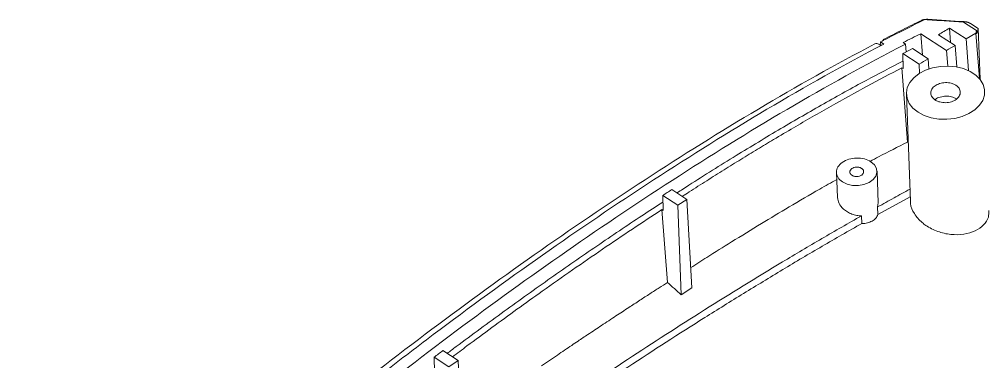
# Model space of a CAD drawing. Header units: inches. Extents: x 319 to 1827, y 1181 to 1488.
# Drawn here: x 653.7 to 706, y 1294.3 to 1312.8 of the extents above; entities that cross this region are included whole.
import ezdxf

# ---------------------------------------------------------------- set-up
doc = ezdxf.new("R2010")
doc.units = ezdxf.units.IN

msp = doc.modelspace()

# ---------------------------------------------------------------- linework, layer by layer
at = {"color": 7, "linetype": 'Continuous', "lineweight": 15}
for p, q in [((704.126, 1312.339), (705.029, 1311.752)), ((704.189, 1311.555), (704.126, 1312.339)), ((705.595, 1312.212), (704.889, 1312.671)), ((705.261, 1312.589), (705.673, 1312.321)), ((705.781, 1309.568), (705.673, 1312.321)), ((703.966, 1311.131), (702.568, 1312.04)), ((702.568, 1312.04), (702.661, 1310.882)), ((704.426, 1311.401), (703.527, 1311.985)), ((705.56, 1312.06), (705.029, 1311.752)), ((705.029, 1311.752), (705.153, 1310.04)), ((705.595, 1312.212), (705.56, 1312.06)), ((705.751, 1309.603), (705.56, 1312.06)), ((700.404, 1311.401), (700.291, 1311.475)), ((700.565, 1311.475), (700.387, 1311.591)), ((700.387, 1311.591), (700.405, 1311.387)), ((700.573, 1311.687), (700.529, 1311.716)), ((701.75, 1311.474), (701.618, 1311.56)), ((701.777, 1311.053), (701.75, 1311.474)), ((702.97, 1310.681), (702.124, 1311.232)), ((704.523, 1310.238), (704.426, 1311.401)), ((701.595, 1310.959), (701.611, 1310.149)), ((701.595, 1310.959), (702.477, 1310.386)), ((704.027, 1310.287), (703.966, 1311.131)), ((701.547, 1310.191), (701.611, 1310.149)), ((701.547, 1310.191), (701.856, 1306.161)), ((702.477, 1310.386), (702.495, 1309.88)), ((703, 1310.128), (702.97, 1310.681)), ((701.789, 1308.764), (702.007, 1302.96)), ((701.888, 1306.132), (701.856, 1306.161)), ((698.002, 1304.512), (698.053, 1303.158)), ((700.265, 1302.874), (700.2, 1304.594)), ((689.902, 1303.059), (689.084, 1303.591)), ((688.607, 1302.462), (688.59, 1303.27)), ((688.59, 1303.27), (689.41, 1302.737)), ((689.902, 1303.059), (689.41, 1302.737)), ((690.163, 1298.257), (689.902, 1303.059)), ((700.23, 1302.648), (700.257, 1302.874)), ((701.998, 1303.191), (700.246, 1302.233)), ((688.543, 1302.503), (688.607, 1302.462)), ((688.543, 1302.503), (688.847, 1298.556)), ((689.41, 1302.737), (689.59, 1297.889)), ((700.246, 1302.233), (700.23, 1302.648)), ((699.381, 1301.751), (699.365, 1302.166)), ((689.59, 1297.889), (690.163, 1298.257)), ((676.221, 1293.692), (676.204, 1294.5)), ((676.204, 1294.5), (677.009, 1293.976)), ((677.501, 1294.325), (676.679, 1294.86)), ((677.501, 1294.325), (677.009, 1293.976)), ((677.745, 1289.826), (677.501, 1294.325))]:
    msp.add_line(p, q, dxfattribs=at)
at = {"color": 7, "linetype": 'Continuous', "lineweight": 15, "flags": 128}
for points in [[(702.421, 1307.786), (702.147, 1308.005), (701.945, 1308.259), (701.824, 1308.537), (701.789, 1308.827), (701.84, 1309.118), (701.976, 1309.398), (702.192, 1309.655), (702.478, 1309.879), (702.823, 1310.06), (703.212, 1310.192), (703.63, 1310.268), (704.06, 1310.286), (704.483, 1310.245), (704.883, 1310.147), (705.244, 1309.995), (705.55, 1309.796), (705.789, 1309.558), (705.951, 1309.291), (706.029, 1309.005), (706.021, 1308.713), (705.927, 1308.426), (705.75, 1308.157), (705.498, 1307.915), (705.181, 1307.711), (704.812, 1307.554), (704.407, 1307.45), (703.981, 1307.402), (703.552, 1307.414), (703.138, 1307.484), (702.756, 1307.61), (702.421, 1307.786)], [(699.873, 1305.1), (700.063, 1304.934), (700.174, 1304.738), (700.198, 1304.526), (700.134, 1304.317), (699.986, 1304.127), (699.766, 1303.971), (699.492, 1303.862), (699.187, 1303.809), (698.875, 1303.817), (698.581, 1303.884), (698.329, 1304.005)]]:
    msp.add_lwpolyline(points, dxfattribs=at)
at = {"color": 7, "linetype": 'Continuous', "lineweight": 15}
for centre, major_axis, ratio, start_param, end_param in [((683.323, 1046.042), (208.7, 271.642), 0.566393, 0.860379, 0.868363), ((697.914, 1036.554), (177.061, 292.554), 0.55799, 0.798941, 0.800853)]:
    msp.add_ellipse(centre, major_axis=major_axis, ratio=ratio, start_param=start_param, end_param=end_param, dxfattribs=at)
for points, knots in [([(702.602, 1312.757), (702.612, 1312.762), (702.634, 1312.772), (702.671, 1312.786), (702.714, 1312.798), (702.786, 1312.813), (702.865, 1312.821), (702.927, 1312.818), (702.946, 1312.818)], [0, 0, 0, 0, 0.1053681, 0.2239635, 0.3557314, 0.5003191, 0.8460526, 1, 1, 1, 1]), ([(704.889, 1312.671), (704.539, 1312.694), (704.19, 1312.716), (703.84, 1312.738), (703.49, 1312.76), (703.141, 1312.782), (702.791, 1312.804)], [0, 0, 0, 0, 0.002102482, 0.002102482, 0.002102482, 0.004204968, 0.004204968, 0.004204968, 0.004204968]), ([(702.602, 1312.757), (702.431, 1312.673), (702.087, 1312.505), (701.571, 1312.247), (701.05, 1311.984), (700.703, 1311.806), (700.529, 1311.716)], [0, 0, 0, 0, 0.24599, 0.494649, 0.745985, 1, 1, 1, 1]), ([(704.927, 1312.691), (704.944, 1312.69), (704.977, 1312.687), (705.025, 1312.68), (705.069, 1312.67), (705.111, 1312.658), (705.148, 1312.646), (705.182, 1312.632), (705.212, 1312.617), (705.238, 1312.603), (705.254, 1312.593), (705.261, 1312.589)], [0, 0, 0, 0, 0.135196, 0.265708, 0.390747, 0.509668, 0.62198, 0.727334, 0.825511, 0.916405, 1, 1, 1, 1]), ([(701.618, 1311.56), (701.777, 1311.641), (702.093, 1311.802), (702.41, 1311.961), (702.568, 1312.04)], [0, 0, 0, 0, 0.502524, 1, 1, 1, 1]), ([(653.73, 1276.11), (655.428, 1277.913), (657.16, 1279.677), (660.694, 1283.122), (662.497, 1284.805), (666.168, 1288.079), (668.038, 1289.672), (671.839, 1292.77), (673.771, 1294.276), (677.671, 1297.217), (679.639, 1298.652), (683.61, 1301.447), (685.612, 1302.806), (689.658, 1305.443), (691.7, 1306.722), (695.84, 1309.183), (697.938, 1310.365), (700.084, 1311.485)], [0, 0, 0, 0, 0.125, 0.125, 0.25, 0.25, 0.375, 0.375, 0.5, 0.5, 0.625, 0.625, 0.75, 0.75, 0.875, 0.875, 1, 1, 1, 1]), ([(700.565, 1311.475), (698.413, 1310.355), (696.311, 1309.173), (692.162, 1306.71), (690.115, 1305.429), (686.063, 1302.791), (684.058, 1301.431), (680.084, 1298.636), (678.114, 1297.201), (675.184, 1294.993), (674.212, 1294.248), (672.277, 1292.737), (671.316, 1291.971), (668.457, 1289.642), (666.584, 1288.048), (662.911, 1284.772), (661.11, 1283.092), (657.575, 1279.647), (655.841, 1277.883), (654.141, 1276.077)], [0, 0, 0, 0, 0.125, 0.125, 0.25, 0.25, 0.375, 0.375, 0.5, 0.5, 0.5625, 0.5625, 0.625, 0.625, 0.75, 0.75, 0.875, 0.875, 1, 1, 1, 1]), ([(654.733, 1275.799), (656.45, 1277.623), (658.204, 1279.407), (661.783, 1282.889), (663.607, 1284.589), (667.329, 1287.899), (669.229, 1289.507), (673.087, 1292.639), (675.046, 1294.161), (679.001, 1297.13), (680.996, 1298.577), (685.021, 1301.393), (687.052, 1302.763), (691.156, 1305.417), (693.228, 1306.703), (697.432, 1309.173), (699.565, 1310.357), (701.75, 1311.474)], [0, 0, 0, 0, 0.125, 0.125, 0.25, 0.25, 0.375, 0.375, 0.5, 0.5, 0.625, 0.625, 0.75, 0.75, 0.875, 0.875, 1, 1, 1, 1]), ([(700.084, 1311.485), (700.112, 1311.5), (700.15, 1311.507), (700.226, 1311.504), (700.263, 1311.493), (700.291, 1311.475)], [0, 0, 0, 0, 0.5, 0.5, 1, 1, 1, 1]), ([(701.603, 1310.554), (700.938, 1310.208), (699.496, 1309.459), (697.295, 1308.237), (694.945, 1306.878), (692.51, 1305.403), (690.637, 1304.237), (689.58, 1303.548), (689.366, 1303.408)], [0, 0, 0, 0, 0.158047, 0.342704, 0.532712, 0.733137, 0.945948, 1, 1, 1, 1]), ([(689.651, 1303.222), (689.775, 1303.302), (690.215, 1303.587), (690.968, 1304.066), (691.903, 1304.654), (692.818, 1305.222), (693.713, 1305.769), (694.662, 1306.341), (695.99, 1307.128), (697.677, 1308.1), (699.633, 1309.186), (700.921, 1309.862), (701.547, 1310.191)], [0, 0, 0, 0, 0.032049, 0.114041, 0.194103, 0.272236, 0.348442, 0.422721, 0.513522, 0.684553, 0.846704, 1, 1, 1, 1]), ([(703.351, 1308.445), (703.337, 1308.455), (703.309, 1308.474), (703.271, 1308.505), (703.237, 1308.538), (703.207, 1308.573), (703.165, 1308.63), (703.125, 1308.713), (703.107, 1308.823), (703.123, 1308.935), (703.185, 1309.072), (703.329, 1309.223), (703.544, 1309.327), (703.744, 1309.375), (703.907, 1309.39), (704.07, 1309.383), (704.207, 1309.357), (704.316, 1309.322), (704.4, 1309.286), (704.449, 1309.257), (704.474, 1309.242)], [0, 0, 0, 0, 0.024172, 0.048145, 0.072058, 0.096048, 0.120253, 0.185252, 0.250358, 0.315357, 0.380462, 0.500024, 0.619586, 0.684585, 0.749691, 0.81469, 0.879795, 0.919948, 0.959802, 1, 1, 1, 1]), ([(704.474, 1309.242), (704.488, 1309.232), (704.516, 1309.213), (704.554, 1309.182), (704.588, 1309.149), (704.618, 1309.114), (704.66, 1309.057), (704.7, 1308.974), (704.718, 1308.863), (704.702, 1308.752), (704.64, 1308.615), (704.496, 1308.464), (704.281, 1308.36), (704.081, 1308.312), (703.918, 1308.296), (703.755, 1308.303), (703.618, 1308.33), (703.509, 1308.364), (703.425, 1308.4), (703.376, 1308.43), (703.351, 1308.445)], [0, 0, 0, 0, 0.024172, 0.048145, 0.072058, 0.096048, 0.120253, 0.185252, 0.250358, 0.315357, 0.380462, 0.500024, 0.619586, 0.684585, 0.749691, 0.81469, 0.879795, 0.919948, 0.959802, 1, 1, 1, 1]), ([(704.502, 1308.508), (704.419, 1308.55), (704.253, 1308.635), (703.932, 1308.667), (703.628, 1308.614), (703.423, 1308.537), (703.363, 1308.472), (703.36, 1308.468)], [0, 0, 0, 0, 0.246016, 0.492033, 0.738049, 0.984066, 1, 1, 1, 1]), ([(701.856, 1306.161), (701.328, 1305.899), (700.649, 1305.561), (699.979, 1305.2), (699.828, 1305.119)], [0, 0, 0, 0, 0.775556, 1, 1, 1, 1]), ([(699.873, 1305.1), (699.771, 1305.167), (699.648, 1305.219), (699.382, 1305.287), (699.238, 1305.303), (698.95, 1305.296), (698.806, 1305.273), (698.541, 1305.192), (698.419, 1305.133), (698.217, 1304.99), (698.137, 1304.905), (698.028, 1304.722), (698.001, 1304.623), (698.003, 1304.428), (698.032, 1304.33), (698.144, 1304.153), (698.226, 1304.072), (698.329, 1304.005)], [0, 0, 0, 0, 0.125, 0.125, 0.25, 0.25, 0.375, 0.375, 0.5, 0.5, 0.625, 0.625, 0.75, 0.75, 0.875, 0.875, 1, 1, 1, 1]), ([(698.838, 1304.366), (698.83, 1304.372), (698.813, 1304.383), (698.792, 1304.401), (698.773, 1304.421), (698.752, 1304.451), (698.732, 1304.491), (698.721, 1304.56), (698.746, 1304.645), (698.828, 1304.73), (698.949, 1304.79), (699.073, 1304.81), (699.175, 1304.806), (699.247, 1304.792), (699.311, 1304.77), (699.347, 1304.749), (699.364, 1304.739)], [0, 0, 0, 0, 0.030197, 0.060153, 0.090136, 0.120416, 0.185452, 0.250716, 0.380323, 0.500065, 0.619806, 0.749413, 0.814449, 0.879713, 0.939801, 1, 1, 1, 1]), ([(699.364, 1304.739), (699.373, 1304.734), (699.389, 1304.722), (699.41, 1304.704), (699.429, 1304.684), (699.451, 1304.654), (699.47, 1304.614), (699.481, 1304.545), (699.457, 1304.46), (699.374, 1304.375), (699.253, 1304.315), (699.129, 1304.295), (699.027, 1304.299), (698.956, 1304.313), (698.891, 1304.335), (698.856, 1304.356), (698.838, 1304.366)], [0, 0, 0, 0, 0.030197, 0.060153, 0.090136, 0.120416, 0.185452, 0.250716, 0.380323, 0.500065, 0.619806, 0.749413, 0.814449, 0.879713, 0.939801, 1, 1, 1, 1]), ([(698.016, 1304.132), (697.71, 1303.961), (696.844, 1303.478), (695.484, 1302.679), (693.889, 1301.722), (692.405, 1300.808), (691.13, 1300.011), (690.395, 1299.543), (690.103, 1299.357)], [0, 0, 0, 0, 0.11381, 0.322445, 0.511765, 0.716925, 0.887602, 1, 1, 1, 1]), ([(701.982, 1303.607), (701.695, 1303.45), (701.111, 1303.134), (700.527, 1302.811), (700.23, 1302.648)], [0, 0, 0, 0, 0.492857, 1, 1, 1, 1]), ([(688.598, 1302.909), (688.22, 1302.664), (687.02, 1301.887), (684.997, 1300.519), (682.506, 1298.795), (679.966, 1296.974), (678.093, 1295.607), (677.073, 1294.831), (676.912, 1294.708)], [0, 0, 0, 0, 0.09513, 0.302171, 0.51466, 0.732608, 0.957763, 1, 1, 1, 1]), ([(698.384, 1302.532), (698.289, 1302.632), (698.106, 1302.826), (698.073, 1303.05), (698.057, 1303.159)], [0, 0, 0, 0, 0.518277, 1, 1, 1, 1]), ([(706.255, 1302.456), (706.257, 1302.335), (706.262, 1302.046), (705.999, 1301.653), (705.539, 1301.326), (704.915, 1301.143), (704.202, 1301.129), (703.475, 1301.293), (702.958, 1301.555), (702.526, 1301.884), (702.194, 1302.274), (702.009, 1302.692), (702.019, 1302.916), (702.021, 1302.96)], [0, 0, 0, 0, 0.075619, 0.179517, 0.283799, 0.389448, 0.496848, 0.605921, 0.716221, 0.755888, 0.864512, 0.973205, 1, 1, 1, 1]), ([(677.2, 1294.521), (677.461, 1294.718), (678.171, 1295.253), (679.335, 1296.112), (680.694, 1297.101), (682.15, 1298.144), (683.695, 1299.232), (685.323, 1300.355), (686.936, 1301.445), (688.01, 1302.152), (688.543, 1302.503)], [0, 0, 0, 0, 0.070385, 0.190865, 0.311673, 0.432811, 0.577682, 0.720501, 0.861273, 1, 1, 1, 1]), ([(698.384, 1302.532), (698.448, 1302.475), (698.518, 1302.424), (698.67, 1302.334), (698.752, 1302.295), (698.921, 1302.232), (699.009, 1302.207), (699.187, 1302.174), (699.276, 1302.166), (699.365, 1302.166)], [0, 0, 0, 0, 0.25, 0.25, 0.5, 0.5, 0.75, 0.75, 1, 1, 1, 1]), ([(699.365, 1302.166), (698.644, 1301.761), (697.926, 1301.35), (696.496, 1300.515), (695.784, 1300.091), (693.657, 1298.809), (692.248, 1297.942), (689.451, 1296.183), (688.064, 1295.289), (685.314, 1293.471), (683.95, 1292.547), (682.594, 1291.605)], [0, 0, 0, 0, 0.125, 0.125, 0.25, 0.25, 0.5, 0.5, 0.75, 0.75, 1, 1, 1, 1]), ([(700.246, 1302.233), (700.22, 1302.16), (700.18, 1302.094), (700.072, 1301.975), (700.006, 1301.923), (699.853, 1301.839), (699.767, 1301.806), (699.582, 1301.762), (699.483, 1301.751), (699.381, 1301.751)], [0, 0, 0, 0, 0.25, 0.25, 0.5, 0.5, 0.75, 0.75, 1, 1, 1, 1]), ([(699.381, 1301.751), (698.659, 1301.346), (697.941, 1300.935), (696.511, 1300.1), (695.799, 1299.677), (694.381, 1298.822), (693.675, 1298.391), (692.266, 1297.524), (691.564, 1297.088), (689.467, 1295.769), (688.081, 1294.877), (685.33, 1293.059), (683.966, 1292.135), (682.61, 1291.193)], [0, 0, 0, 0, 0.125, 0.125, 0.25, 0.25, 0.375, 0.375, 0.5, 0.5, 0.75, 0.75, 1, 1, 1, 1]), ([(688.847, 1298.556), (688.697, 1298.46), (688.381, 1298.257), (687.882, 1297.934), (687.332, 1297.576), (686.717, 1297.175), (686.025, 1296.721), (685.288, 1296.234), (684.603, 1295.778), (684.065, 1295.418), (683.514, 1295.047), (682.852, 1294.6), (682.306, 1294.228), (682.017, 1294.031)], [0, 0, 0, 0, 0.065051, 0.137578, 0.217583, 0.305069, 0.406344, 0.520649, 0.628629, 0.707663, 0.757739, 0.872048, 1, 1, 1, 1]), ([(715.564, 1296.92), (713.728, 1295.859), (709.794, 1293.503), (703.77, 1289.737), (697.857, 1286.015), (694.023, 1283.518), (692.289, 1282.359)], [0.5327089, 0.5327089, 0.5327089, 0.5327089, 0.6243493, 0.7287881, 0.8332269, 0.9196157, 0.9196157, 0.9196157, 0.9196157]), ([(676.495, 1261.649), (678.789, 1263.098), (681.061, 1264.545), (685.558, 1267.43), (687.784, 1268.869), (692.182, 1271.738), (694.352, 1273.171), (698.646, 1276.02), (700.769, 1277.435), (704.983, 1280.235), (707.075, 1281.619), (711.227, 1284.353), (713.287, 1285.704), (717.362, 1288.377), (719.379, 1289.699), (723.342, 1292.326), (725.288, 1293.631), (727.174, 1294.943)], [0, 0, 0, 0, 0.125, 0.125, 0.25, 0.25, 0.375, 0.375, 0.5, 0.5, 0.625, 0.625, 0.75, 0.75, 0.875, 0.875, 1, 1, 1, 1])]:
    msp.add_open_spline(points, degree=3, knots=knots, dxfattribs=at)
for points in [[(704.927, 1312.691), (704.267, 1312.734), (703.607, 1312.776), (702.946, 1312.818)], [(704.126, 1312.339), (703.927, 1312.221), (703.727, 1312.103), (703.527, 1311.985)], [(705.673, 1312.321), (705.651, 1312.222), (705.63, 1312.123), (705.608, 1312.023)], [(700.387, 1311.591), (700.5, 1311.65), (700.613, 1311.708), (700.726, 1311.767)], [(705.608, 1312.023), (705.604, 1312.087), (705.6, 1312.149), (705.595, 1312.212)], [(702.124, 1311.232), (701.948, 1311.141), (701.771, 1311.05), (701.595, 1310.959)], [(702.97, 1310.681), (702.806, 1310.583), (702.641, 1310.485), (702.477, 1310.386)], [(689.084, 1303.591), (688.919, 1303.484), (688.755, 1303.377), (688.59, 1303.27)], [(689.59, 1297.889), (689.342, 1298.11), (689.094, 1298.332), (688.847, 1298.556)], [(676.679, 1294.86), (676.52, 1294.74), (676.362, 1294.62), (676.204, 1294.5)]]:
    msp.add_open_spline(points, degree=3, dxfattribs=at)

doc.saveas('drawing.dxf')
